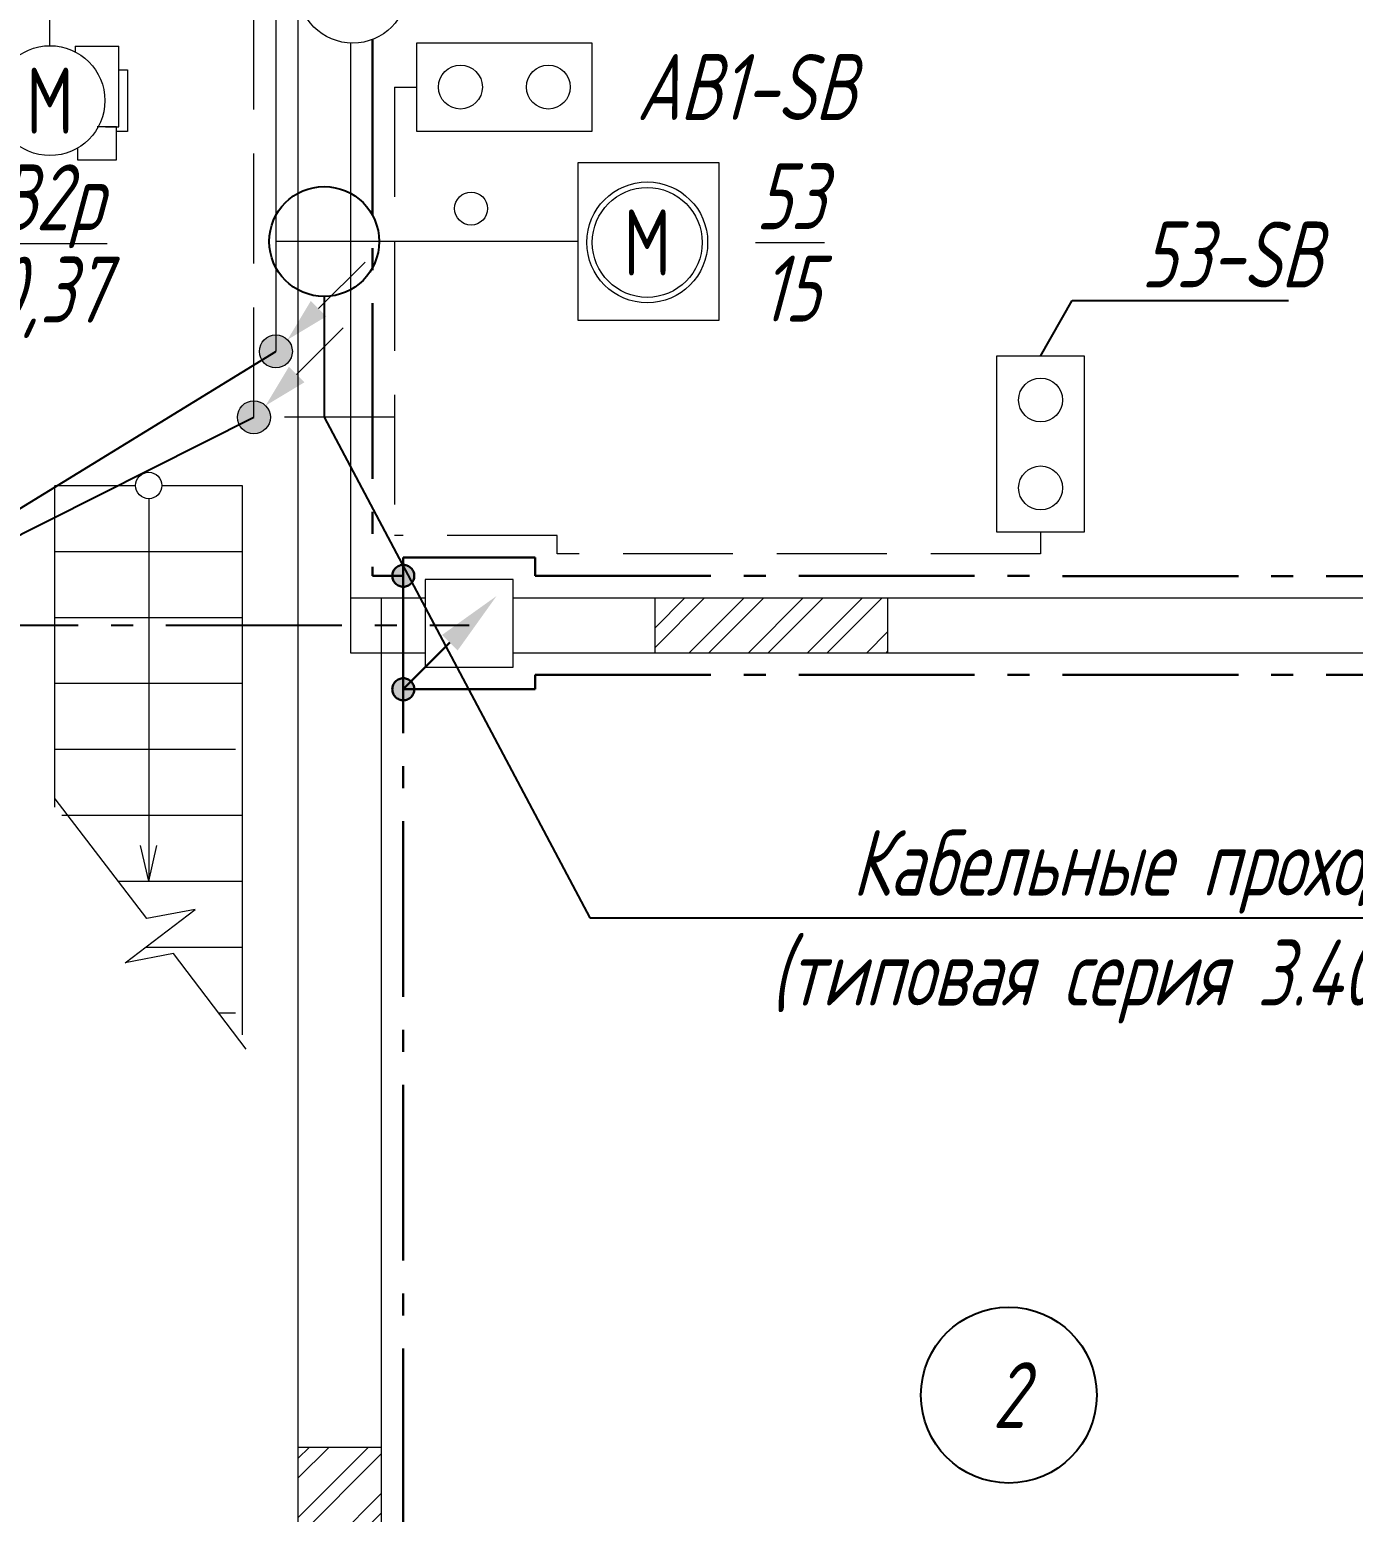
# Model space of a CAD drawing. Header units: millimetres. Extents: x -14296 to 10264, y -13087 to -5602.
# Drawn here: x -3445.3 to -3385.1, y -12730.3 to -12662.9 of the extents above; entities that cross this region are included whole.
import ezdxf
from ezdxf import colors
from ezdxf.entities.mleader import LeaderData, LeaderLine
from ezdxf.math import Vec2, Vec3

# ---------------------------------------------------------------- set-up
doc = ezdxf.new("R2010")
doc.units = ezdxf.units.MM
doc.linetypes.add('gost5', pattern=[7, 5, -2, 0])
doc.linetypes.add('gost6', pattern=[12, 8, -1.5, 1, -1.5])
for name, color, linetype, lineweight in [('Заземление (Сущ)', 6, 'gost6', 25), ('КаБель контрольный (Вновь)', 142, 'gost5', 15), ('КаБель силовой (Вновь)', 1, 'Continuous', 15), ('Линия выноска', 137, 'Continuous', 25), ('Осевая', 4, 'gost6', 25), ('Рамка тонкая', 5, 'Continuous', 25), ('Строительный', 251, 'Continuous', 13), ('Текст', 7, 'Continuous', 20), ('Технологическое', 156, 'Continuous', 18), ('Эл. аппараты (Вновь)', 93, 'Continuous', 15), ('ЭлектрооБорудование (Вновь)', 160, 'Continuous', 15)]:
    doc.layers.add(name, color=color, linetype=linetype, lineweight=lineweight)
doc.styles.add('Simplex', font='simplex.shx', dxfattribs={"width": 0.7, "oblique": 15})
pattern_1 = [(45, (-3538.7162, -13086.7406), (-1.347038, 1.347038), []), (45, (-3537.8182, -13086.7406), (-1.347038, 1.347038), [])]

# ---------------------------------------------------------------- blocks, each defined once
blk = doc.blocks.new('A$C2C4D244A')
at = {"layer": 'Эл. аппараты (Вновь)'}
for p, q in [((4, 8), (0, 8)), ((0, 8), (0, 0)), ((4, 0), (4, 8)), ((0, 0), (4, 0))]:
    blk.add_line(p, q, dxfattribs=at)
for centre in [(2, 6), (2, 2)]:
    blk.add_circle(centre, 1, dxfattribs=at)
blk = doc.blocks.new('A$C40A51619')
at = {"layer": 'Заземление (Сущ)', "lineweight": 30}
blk.add_hatch(color=256, dxfattribs=at).paths.add_polyline_path([(1, 0.5, 1), (0, 0.5, 1)])
blk.add_line((2.621, 2.621), (0.5, 0.5), dxfattribs=at)
blk.add_circle((0.5, 0.5), 0.5, dxfattribs=at)
blk.add_solid([(2.975, 2.268), (2.268, 2.975), (4.743, 4.743)], dxfattribs=at)
blk = doc.blocks.new('_None')
blk = doc.blocks.new('_DotBlank')
at = {"color": 0, "linetype": 'ByBlock', "lineweight": -2}
blk.add_line((-0.5, 0), (-1, 0), dxfattribs=at)
blk.add_circle((0, 0), 0.5, dxfattribs=at)

msp = doc.modelspace()

# ---------------------------------------------------------------- hatches: boundary and pattern name
at = {"layer": 'Заземление (Сущ)', "lineweight": 30}
for points in [[(-3427.80898, -12687.72393, 1), (-3428.80898, -12687.72393, 1)], [(-3427.80898, -12692.88466, 1), (-3428.80898, -12692.88466, 1)]]:
    msp.add_hatch(color=256, dxfattribs=at).paths.add_polyline_path(points)
at = {"layer": 'КаБель контрольный (Вновь)', "linetype": 'ByBlock'}
msp.add_hatch(color=256, dxfattribs=at).paths.add_polyline_path([(-3435.85898, -12680.5121, 1), (-3434.35898, -12680.5121, 1)])
at = {"layer": 'КаБель силовой (Вновь)'}
msp.add_hatch(color=256, dxfattribs=at).paths.add_polyline_path([(-3434.85898, -12677.5121, 1), (-3433.35898, -12677.5121, 1)])
at = {"layer": 'Строительный'}
h = msp.add_hatch(dxfattribs=at)
h.set_pattern_fill('ANSI32', color=256, scale=0.2)
h.set_pattern_definition(pattern_1)
h.paths.add_polyline_path([(-3406.27016, -12688.72393), (-3416.87016, -12688.72393), (-3416.87016, -12691.22393), (-3406.27016, -12691.22393)])
h = msp.add_hatch(dxfattribs=at)
h.set_pattern_fill('ANSI32', color=256, scale=0.2)
h.set_pattern_definition(pattern_1)
h.paths.add_polyline_path([(-3429.30898, -12727.36513), (-3433.10898, -12727.36513), (-3433.10898, -12731.56585), (-3429.30898, -12731.56585)])
h.paths.add_polyline_path([(-3429.30898, -12742.16585), (-3433.10898, -12742.16585), (-3433.10898, -12746.56585), (-3429.30898, -12746.56585)])

# ---------------------------------------------------------------- linework, layer by layer
at = {"layer": 'Заземление (Сущ)', "lineweight": 30}
for p, q in [((-3429.70898, -12663.31731), (-3429.70898, -12687.72393)), ((-3428.30898, -12686.88466), (-3422.30898, -12686.88466)), ((-3428.30898, -12686.88466), (-3428.30898, -12804.97393)), ((-3422.30898, -12686.88466), (-3422.30898, -12687.72393)), ((-3429.70898, -12687.72393), (-3428.30898, -12687.72393)), ((-3422.30898, -12687.72393), (-3373.30898, -12687.74014)), ((-3422.30898, -12692.88466), (-3422.30898, -12692.22393)), ((-3422.30898, -12692.22393), (-3373.30898, -12692.22393)), ((-3422.30898, -12692.88466), (-3428.30898, -12692.88466))]:
    msp.add_line(p, q, dxfattribs=at)
for centre in [(-3428.30898, -12687.72393), (-3428.30898, -12692.88466)]:
    msp.add_circle(centre, 0.5, dxfattribs=at)
at = {"layer": 'КаБель контрольный (Вновь)'}
for p, q in [((-3435.10898, -12680.5121), (-3435.10898, -12636.97393)), ((-3428.70898, -12665.48493), (-3428.70898, -12685.88466)), ((-3428.70898, -12665.48493), (-3427.70898, -12665.48493)), ((-3428.70898, -12680.5121), (-3435.10898, -12680.5121)), ((-3421.30898, -12685.88466), (-3428.70898, -12685.88466)), ((-3421.30898, -12686.72393), (-3421.30898, -12685.88466)), ((-3399.30898, -12685.72393), (-3399.30898, -12686.72393)), ((-3399.30898, -12686.72393), (-3421.30898, -12686.72393))]:
    msp.add_line(p, q, dxfattribs=at)
at = {"layer": 'КаБель контрольный (Вновь)', "linetype": 'ByBlock'}
msp.add_line((-3433.16444, -12678.56756), (-3431.04312, -12676.44624), dxfattribs=at)
msp.add_circle((-3435.10898, -12680.5121), 0.75, dxfattribs=at)
msp.add_solid([(-3432.81088, -12678.92111), (-3433.51799, -12678.214), (-3434.57865, -12679.98177)], dxfattribs=at)
at = {"layer": 'КаБель силовой (Вновь)'}
for p, q in [((-3434.10898, -12621.71834), (-3434.10898, -12677.5121)), ((-3444.38888, -12663.60254), (-3444.38888, -12658.60254)), ((-3420.34521, -12672.5121), (-3434.10898, -12672.5121)), ((-3432.16444, -12675.56756), (-3430.04312, -12673.44624))]:
    msp.add_line(p, q, dxfattribs=at)
for centre in [(-3425.2271, -12671.0121), (-3434.10898, -12677.5121)]:
    msp.add_circle(centre, 0.75, dxfattribs=at)
msp.add_solid([(-3431.81088, -12675.92111), (-3432.51799, -12675.214), (-3433.57865, -12676.98177)], dxfattribs=at)
at = {"layer": 'Линия выноска'}
for q in [(-3434.10898, -12677.5121), (-3435.10898, -12680.5121)]:
    msp.add_line((-3456.34563, -12691.17024), q, dxfattribs=at)
at = {"layer": 'Осевая'}
msp.add_line((-3511.10898, -12689.97393), (-3425.30898, -12689.97393), dxfattribs=at)
at = {"layer": 'Рамка тонкая'}
msp.add_circle((-3400.75496, -12725.00326), 4, dxfattribs=at)
at = {"layer": 'Строительный'}
for p, q in [((-3433.10898, -12627.17393), (-3433.10898, -12731.56585)), ((-3430.70898, -12663.48293), (-3430.70898, -12691.22393)), ((-3444.18724, -12683.61376), (-3444.18724, -12698.25744)), ((-3444.14475, -12683.61376), (-3440.49478, -12683.61376)), ((-3439.89478, -12684.21376), (-3439.89478, -12701.61376)), ((-3439.29478, -12683.61376), (-3435.64481, -12683.61376)), ((-3435.64481, -12683.61376), (-3435.64481, -12708.61538)), ((-3444.18724, -12686.61376), (-3435.64481, -12686.61376)), ((-3423.30898, -12687.88466), (-3427.30898, -12687.88466)), ((-3427.30898, -12687.88466), (-3427.30898, -12691.88466)), ((-3423.30898, -12691.88466), (-3423.30898, -12687.88466)), ((-3430.70898, -12688.72393), (-3427.30898, -12688.72393)), ((-3430.70898, -12688.72393), (-3427.30898, -12688.72393)), ((-3429.30898, -12688.72393), (-3429.30898, -12731.56585)), ((-3423.30898, -12688.72393), (-3416.87016, -12688.72393)), ((-3423.30898, -12688.72393), (-3416.87016, -12688.72393)), ((-3416.87016, -12688.72393), (-3372.30898, -12688.72393)), ((-3416.87016, -12688.72393), (-3416.87016, -12691.22393)), ((-3406.27016, -12688.72393), (-3372.30898, -12688.72393)), ((-3406.27016, -12688.72393), (-3406.27016, -12691.22393)), ((-3444.18724, -12689.61376), (-3435.64481, -12689.61376)), ((-3430.70898, -12691.22393), (-3427.30898, -12691.22393)), ((-3423.30898, -12691.22393), (-3416.87016, -12691.22393)), ((-3416.87016, -12691.22393), (-3372.30898, -12691.22393)), ((-3427.30898, -12691.88466), (-3423.30898, -12691.88466)), ((-3444.18724, -12692.61376), (-3435.64481, -12692.61376)), ((-3444.18724, -12695.61376), (-3435.94481, -12695.61376)), ((-3439.98473, -12703.31848), (-3444.14475, -12697.8641)), ((-3443.84475, -12698.61376), (-3435.64481, -12698.61376)), ((-3439.89478, -12701.61376), (-3440.26883, -12699.99781)), ((-3439.89478, -12701.61376), (-3439.52074, -12699.99781)), ((-3441.28491, -12701.61376), (-3435.64481, -12701.61376)), ((-3440.96854, -12705.32649), (-3437.78803, -12702.90073)), ((-3437.78803, -12702.90073), (-3439.98473, -12703.31848)), ((-3438.77185, -12704.90874), (-3440.96854, -12705.32649)), ((-3440.03404, -12704.61376), (-3435.64481, -12704.61376)), ((-3435.45439, -12709.25839), (-3438.77185, -12704.90874)), ((-3436.70875, -12707.61376), (-3435.94481, -12707.61376)), ((-3433.10898, -12727.36513), (-3429.30898, -12727.36513))]:
    msp.add_line(p, q, dxfattribs=at)
msp.add_circle((-3439.89478, -12683.61376), 0.6, dxfattribs=at)
at = {"layer": 'Технологическое', "color": 128, "ltscale": 10}
for p, q in [((-3443.24888, -12663.62754), (-3443.24888, -12663.87759)), ((-3441.24888, -12667.29068), (-3441.24888, -12663.62754)), ((-3441.24888, -12664.70142), (-3440.85901, -12664.70142)), ((-3440.85901, -12664.70142), (-3440.85901, -12667.50142)), ((-3441.35888, -12667.29068), (-3442.24433, -12667.29068)), ((-3441.8635, -12667.29068), (-3441.24888, -12667.29068)), ((-3441.35888, -12668.80068), (-3441.35888, -12667.29068)), ((-3440.85901, -12667.50142), (-3441.35888, -12667.50142)), ((-3443.13888, -12668.2676), (-3443.13888, -12668.80068)), ((-3443.13888, -12668.80068), (-3441.35888, -12668.80068))]:
    msp.add_line(p, q, dxfattribs=at)
at = {"layer": 'Технологическое', "color": 128}
msp.add_line((-3443.24888, -12663.62754), (-3441.24888, -12663.62754), dxfattribs=at)
at = {"layer": 'Технологическое'}
msp.add_lwpolyline([(-3420.34521, -12668.91804), (-3413.94794, -12668.91804), (-3413.94794, -12676.10616), (-3420.34521, -12676.10616)], close=True, dxfattribs=at)
msp.add_circle((-3417.20898, -12672.5534), 2.75, dxfattribs=at)
msp.add_circle((-3417.20898, -12672.5534), 2.75, dxfattribs=at)
at = {"layer": 'ЭлектрооБорудование (Вновь)'}
for centre in [(-3430.60898, -12660.98493), (-3444.38888, -12666.10254), (-3417.20898, -12672.5534)]:
    msp.add_circle(centre, 2.5, dxfattribs=at)

# ---------------------------------------------------------------- block references
at = {"layer": 'Строительный'}
msp.add_blockref('A$C40A51619', (-3428.80897, -12693.38466), dxfattribs=at)
at = {"layer": 'Эл. аппараты (Вновь)', "rotation": 90}
msp.add_blockref('A$C2C4D244A', (-3419.70898, -12667.48491), dxfattribs=at)
at = {"layer": 'Эл. аппараты (Вновь)'}
msp.add_blockref('A$C2C4D244A', (-3401.30896, -12685.72394), dxfattribs=at)

# ---------------------------------------------------------------- texts
at = {"layer": 'Текст', "lineweight": 20, "insert": (-3412.70898, -12665.48493), "char_height": 3, "width": 34.4372976, "attachment_point": 5, "style": 'Simplex'}
msp.add_mtext('АВ1-SB', dxfattribs=at)
at = {"layer": 'Текст', "char_height": 3, "attachment_point": 5, "style": 'Simplex'}
for s, insert, width in [('\\A1;\\SВ2р/0,37;', (-3444.44395, -12672.60254), 4.9055162), ('\\A1;{\\W0.7;\\S53/15;}', (-3410.70898, -12672.5534), 4.9055162), ('2', (-3400.75496, -12725.00326), 8)]:
    msp.add_mtext(s, dxfattribs=dict(at, insert=insert, width=width))
at = {"layer": 'ЭлектрооБорудование (Вновь)', "char_height": 3, "width": 6.7817159, "attachment_point": 5, "style": 'Simplex'}
for insert in [(-3444.38888, -12666.10254), (-3417.20898, -12672.5534)]:
    msp.add_mtext('{\\Q0;М}', dxfattribs=dict(at, insert=insert))

# ---------------------------------------------------------------- leaders
at = {"layer": 'Линия выноска'}
ml = msp.add_multileader_mtext('Standard', dxfattribs=at)
ml.set_content('Кабельные проходы\\P(типовая серия 3.402-24)', color=2, style='Simplex')
ml.set_leader_properties()
ml.set_arrow_properties(name='DOTBLANK')
ml.build(insert=Vec2(0, 0))
ml.multileader.update_dxf_attribs({"text_left_attachment_type": 6, "text_right_attachment_type": 6, "dogleg_length": 1, "arrow_head_size": 5})
ctx = ml.context
ctx.base_point, ctx.char_height, ctx.arrow_head_size, ctx.plane_origin = Vec3(-3418.82308, -12703.27859), 3, 5, Vec3(-3444.49768, -12635.02785)
ctx.left_attachment, ctx.right_attachment, ctx.text_align_type = 6, 6, 1
notes = []
notes.append((ctx, [(1, (1, 1, 0), (-3419.82308, -12703.27859), (1, 0), 1, [(1, [(-3431.90898, -12672.5121), (-3431.90898, -12680.5121)], 0, [])])]))
ctx.mtext.insert, ctx.mtext.alignment, ctx.mtext.flow_direction = Vec3(-3394.40513, -12699.27859), 2, 5
ml = msp.add_multileader_mtext('Standard', dxfattribs=at)
ml.set_content('53-SB', color=2, style='Simplex')
ml.set_leader_properties()
ml.set_arrow_properties(name='NONE')
ml.build(insert=Vec2(0, 0))
ml.multileader.update_dxf_attribs({"text_left_attachment_type": 6, "text_right_attachment_type": 6, "dogleg_length": 0})
ctx = ml.context
ctx.base_point, ctx.char_height, ctx.plane_origin = Vec3(-3397.87442, -12675.2013), 3, Vec3(-3384.86115, -12671.32162)
ctx.left_attachment, ctx.right_attachment, ctx.text_align_type = 6, 6, 1
notes.append((ctx, [(1, (1, 1, 0), (-3397.87442, -12675.2013), (1, 0), 0, [(3, [(-3399.30898, -12677.72393)], 0, [])])]))
ctx.mtext.insert, ctx.mtext.alignment, ctx.mtext.flow_direction = Vec3(-3390.62561, -12671.6013), 2, 5
for ctx, leaders in notes:
    for number, flags, end, landing, length, lines in leaders:
        leader = LeaderData()
        leader.index, (leader.has_last_leader_line, leader.has_dogleg_vector, leader.attachment_direction) = number, flags
        leader.last_leader_point, leader.dogleg_vector, leader.dogleg_length = Vec3(end), Vec3(landing), length
        for number, points, colour, breaks in lines:
            line = LeaderLine()
            line.index, line.vertices, line.color, line.breaks = number, Vec3.list(points), colors.encode_raw_color(colour), breaks
            leader.lines.append(line)
        ctx.leaders.append(leader)

doc.saveas('drawing.dxf')
